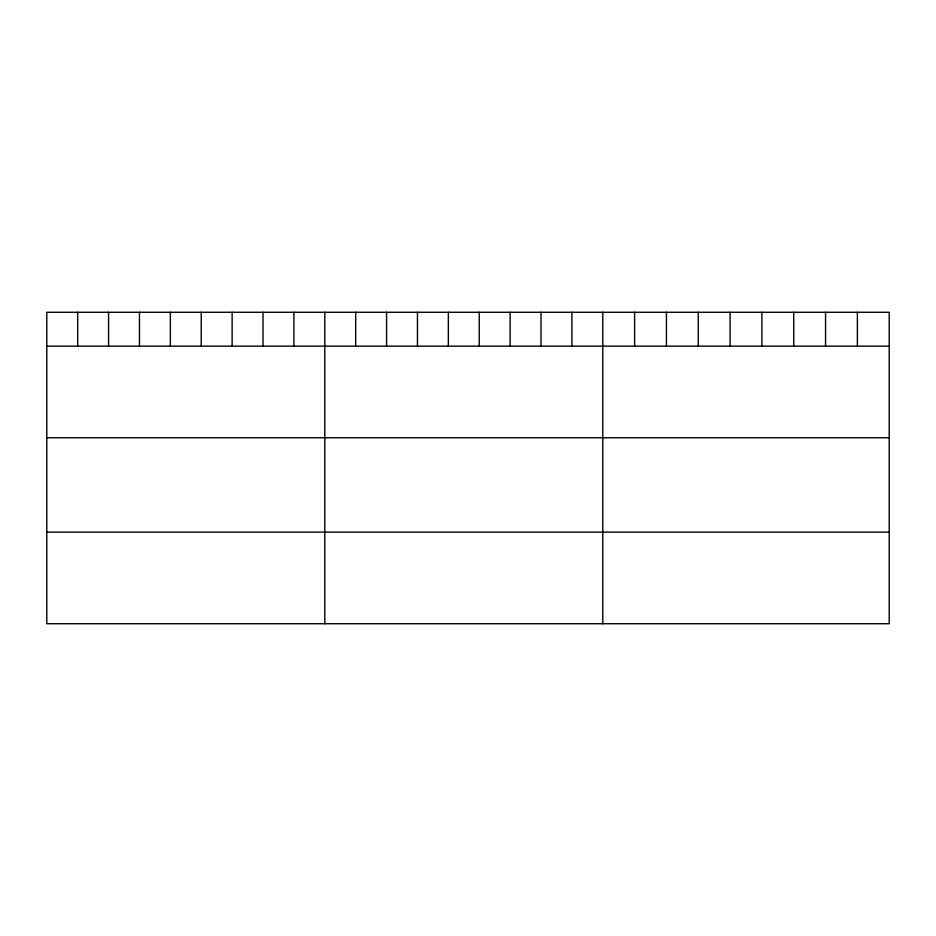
<?xml version="1.0" encoding="UTF-8"?>
<svg xmlns="http://www.w3.org/2000/svg" width="936" height="936" viewBox="0 0 936 936"><rect width="100%" height="100%" fill="white"/><g stroke="black" fill="none" stroke-linecap="round" stroke-linejoin="round"><path stroke-width="1.4" d="M889.2 346.144L889.2 623.727L46.8 623.727L46.8 312.273L889.2 312.273L889.2 346.144L46.8 346.144M46.8 437.744L889.2 437.744M46.8 532.116L889.2 532.116M857.376 312.273L857.376 346.144M825.552 312.273L825.552 346.144M793.728 312.273L793.728 346.144M761.904 312.273L761.904 346.144M730.08 312.273L730.08 346.144M698.256 312.273L698.256 346.144M666.432 312.273L666.432 346.144M634.608 312.273L634.608 346.144M602.784 312.273L602.784 623.727M571.896 312.273L571.896 346.144M541.008 312.273L541.008 346.144M510.12 312.273L510.12 346.144M479.232 312.273L479.232 346.144M448.344 312.273L448.344 346.144M417.456 312.273L417.456 346.144M386.568 312.273L386.568 346.144M355.68 312.273L355.68 346.144M324.792 312.273L324.792 623.727M293.904 312.273L293.904 346.144M263.016 312.273L263.016 346.144M232.128 312.273L232.128 346.144M201.24 312.273L201.24 346.144M170.352 312.273L170.352 346.144M139.464 312.273L139.464 346.144M108.576 312.273L108.576 346.144M77.688 312.273L77.688 346.144"/></g></svg>
